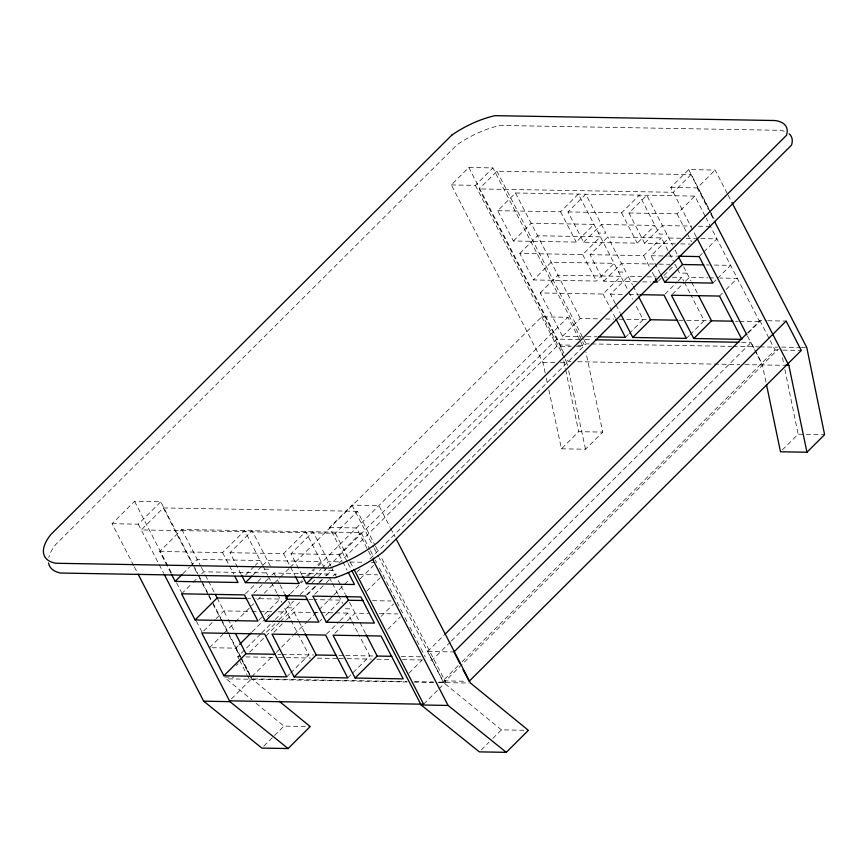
<?xml version="1.0" encoding="UTF-8"?>
<svg xmlns="http://www.w3.org/2000/svg" width="868" height="868" viewBox="0 0 868 868"><rect width="100%" height="100%" fill="white"/><g stroke="black" fill="none" stroke-linecap="round" stroke-linejoin="round"><path stroke-width="0.65" stroke-dasharray="4.34 3.25" d="M545.18 372.882L542.934 362.412L451.327 184.927L468.818 167.502L492.872 167.915L582.005 340.603M133.737 565.676L112.07 523.708L134.529 501.335L160.754 501.791L192.935 564.157M451.327 184.927L475.382 185.34L492.872 167.915M112.07 523.708L138.294 524.163L160.754 501.791M563.994 353.287L479.158 188.92L496.941 171.202L691.058 174.587L710.241 211.749M357.464 511.306L163.347 507.932L141.267 529.925L335.384 533.299L357.464 511.306L374.857 545.006M513.368 240.989L531.151 223.282L594.016 224.378L576.233 242.085L513.368 240.989L497.733 210.685L515.505 192.978L694.834 196.103L705.662 217.076M170.844 573.01L159.723 551.473L181.803 529.48L361.131 532.605L369.779 549.357M182.844 573.737L189.56 567.043M190.526 566.088L197.242 559.393L260.107 560.489L255.311 565.274M497.733 210.685L560.598 211.781L578.37 194.074L628.269 290.758M519.802 253.467L537.585 235.749L600.45 236.845L582.667 254.552L519.802 253.467L533.484 279.952L596.338 281.048L614.121 263.34L551.256 262.244L533.484 279.952M159.723 551.473L222.588 552.569L244.667 530.576L262.342 564.818M181.586 593.82L192.143 583.307M193.097 582.352L197.904 577.567M201.745 573.737L203.665 571.828L266.53 572.923L264.61 574.833M583.632 242.215L601.405 224.508L655.004 225.441L637.22 243.148L583.632 242.215L567.987 211.911L585.77 194.204L605.875 233.166L598.486 233.036M241.098 574.236L229.987 552.699L252.067 530.706L270.859 567.108M245.709 574.833L254.346 566.229M253.109 574.963L261.745 566.359M262.7 565.404L267.507 560.62L321.106 561.553L314.379 568.247M540.178 292.939L557.961 275.232L620.826 276.328L603.043 294.035L540.178 292.939L562.529 336.231L581.245 336.556M567.987 211.911L621.586 212.844L639.358 195.137L659.474 234.1L666.863 234.219M203.676 630.993L215.199 619.513M216.154 618.558L223.835 610.909L250.581 611.376M229.987 552.699L283.586 553.632L305.666 531.639L323.33 565.882M245.405 593.962L256.928 582.482M257.883 581.527L260.769 578.663M675.337 243.81L644.62 243.279L628.985 212.975L646.758 195.267L672.57 245.264M637.231 281.753L603.737 281.178L590.066 254.682L607.839 236.975L661.438 237.908L673.253 260.791M302.097 575.3L290.975 553.762L313.055 531.769L330.73 566.012M253.76 593.137L264.317 582.612M265.282 581.658L271.044 575.918M271.999 574.963L273.919 573.054L327.518 573.987L328.744 576.363M696.169 236.649L670.78 187.445L688.704 169.585L715.167 170.052L727.547 194.031M347.471 562.269L329.525 527.484L351.985 505.122L378.925 505.588L390.068 527.18M209.513 647.702L222.957 634.313M223.922 633.358L234.479 622.833M235.434 621.879L253.684 603.705M257.525 599.886L260.4 597.01M264.241 593.191L272.877 584.576M273.843 583.621L279.604 577.882M280.559 576.927L289.207 568.323M290.162 567.368L541.697 316.809L567.954 317.265L579.477 339.594M691.058 174.587L673.275 192.295L479.158 188.92M258.903 620.099L263.698 615.314M264.653 614.36L280.017 599.061L255.941 598.638M299.026 583.546L302.856 579.715M306.697 575.896L313.424 569.202M670.78 187.445L697.243 187.911L715.167 170.052M603.737 281.178L621.521 263.471L653.669 264.024M212.139 647.745L235.77 648.157L238.657 645.282M252.089 631.893L263.612 620.425M267.452 616.595L269.373 614.685M290.498 593.647L302.975 581.213M307.782 576.428L314.498 569.734M318.339 565.914L567.954 317.265M644.62 243.279L662.403 225.571L691.774 226.081M628.985 212.975L677.051 213.81L694.834 196.103M314.097 576.026L320.813 569.332M321.778 568.377L328.495 561.683L341.851 561.911M290.975 553.762L339.052 554.598L361.131 532.605M238.982 659.137L237.756 656.772L260.812 633.803M261.767 632.848L274.255 620.414M275.221 619.448L293.471 601.274M300.198 594.58L310.766 584.045M311.721 583.09L317.482 577.35M318.447 576.395L327.095 567.78M328.05 566.826L556.67 339.095L579.629 339.496M562.529 336.231L580.301 318.523L600.363 318.871M590.066 254.682L643.665 255.615L661.438 237.908M266.541 632.088L278.053 620.609M279.019 619.654L286.7 612.005L277.337 611.842M306.393 595.025L317.916 583.546M318.881 582.591L321.757 579.726M325.598 575.896L327.518 573.987M236.194 665.593L238.114 663.684M249.637 652.204L279.398 622.562M280.364 621.607L300.523 601.524M307.239 594.83L315.887 586.215M319.728 582.395L322.603 579.52M326.444 575.701L332.205 569.961M338.921 563.267L556.865 346.18L571.296 346.43M615.412 303.778L610.443 294.165L628.215 276.458L641.615 276.686M660.374 273.811L651.054 255.745L668.837 238.038L680.848 238.244M273.93 632.219L285.453 620.739M286.418 619.785L294.089 612.135L319.554 612.58M314.759 594.189L325.316 583.676M326.27 582.721L329.156 579.846M332.997 576.026L334.918 574.117L338.921 574.182M251.894 676.573L275.286 653.398M276.252 652.443L293.178 635.452M294.133 634.486L306.99 621.824M307.945 620.87L318.133 610.584M319.099 609.629L332.921 595.99M333.887 595.025L349.815 579.021M356.932 572.066L360.784 568.236M369.985 558.938L586.052 343.847L590.088 343.923M231.409 698.924L251.568 678.841L406.593 681.543M658.269 281.178L662.946 276.512M663.879 275.579L675.109 264.404L676.79 267.648M360.253 578.772L373.685 565.383M319.891 621.163L321.811 619.253M325.652 615.423L341.005 600.124L314.216 599.658M699.131 256.581L702.874 252.859M703.807 251.926L716.903 238.874L700.888 238.591M366.665 591.206L380.108 577.817M664.975 294.165L677.138 282.046M678.071 281.113L681.814 277.38L683.68 280.993M326.574 634.107L339.052 621.672M340.006 620.718L347.688 613.068L351.377 620.208M625.394 337.326L628.193 334.527M629.137 333.594L643.166 319.619L635.094 303.984M286.744 676.856L289.619 673.991M290.574 673.036L308.824 654.863L297.757 633.434M672.364 294.295L684.537 282.176M685.47 281.243L689.214 277.51L707.908 277.836M334.929 633.271L346.44 621.803M347.406 620.848L355.088 613.199L368.433 613.426M712.802 283.076L716.545 279.344M717.478 278.411L730.585 265.358L710.556 265.011M381.117 616.389L393.595 603.954M548.836 389.906L561.477 448.821L578.685 431.678L602.739 432.09L585.867 351.974M263.807 746.176L283.977 726.093L310.201 726.549M719.507 296.064L722.317 293.265M726.06 289.532L737.279 278.346L719.919 278.053M387.801 629.333L400.278 616.898M686.382 338.39L689.192 335.591M690.125 334.657L704.154 320.672L691.123 295.424M347.732 677.919L369.811 655.926L358.744 634.497M561.477 448.821L585.531 449.233L602.739 432.09M755.355 350.759L762.679 364.94L443.754 682.617L427.696 651.499L444.015 635.235M747.391 333.041L759.88 320.607L766.444 320.726M748.4 332.824L759.63 321.637L706.259 218.248M408.958 673.145L422.401 659.756M450.416 641.973L432.166 660.147L428.108 660.081M451.371 641.018L751.08 342.48L754.737 349.576M458.217 665.561L442.854 680.859L466.485 681.271M462.058 661.741L775.037 349.978L781.601 350.097M765.956 382.039L762.386 364.94L778.292 349.088M423.606 704.208L438.004 689.865M438.958 688.91L445.685 682.215L381.074 557.039M481.263 749.963L488.944 742.314M492.785 738.484L501.422 729.869L528.373 730.346M782.35 449.917L798.137 434.195L824.6 434.662M698.458 226.19L710.469 226.407M686.197 238.342L695.539 238.505M680.675 243.908L690.027 244.071M651.054 255.745L667.08 256.027M668.414 256.049L676.432 256.19M659.029 264.122L669.749 264.306M706.541 264.946L709.21 264.99M618.591 271.999L625.991 272.129L607.839 236.975M686.979 273.181L679.579 273.062L677.344 268.733M646.975 276.784L656.36 276.946M664.4 277.087L667.08 277.131M672.44 277.217L681.814 277.38M709.243 277.858L714.581 277.955M642.591 281.85L650.631 281.991M610.443 294.165L623.842 294.393M629.202 294.491L638.577 294.653M767.757 320.748L786.137 321.062M605.712 318.968L613.741 319.099M619.09 319.196L650.566 319.739M678.7 320.238L685.405 320.346M686.74 320.368L711.554 320.802M735.587 321.225L738.267 321.269M739.601 321.29L759.63 321.637M586.605 336.654L597.303 336.838M585.021 339.594L591.781 339.703M741.63 342.317L751.08 342.48M781.634 347.102L800.166 347.417M801.49 347.45L805.461 347.515M591.444 343.945L731.637 346.386M732.983 346.408L758.599 346.853M759.945 346.874L777.468 347.178M468.818 167.502L560.424 344.987L572.457 345.193M577.806 345.29L584.49 345.41L582.634 341.808M576.547 346.527L583.112 346.636L580.084 340.766M782.914 350.119L801.294 350.433M570.97 361.609L568.269 361.555L566.413 357.963M577.708 361.728L739.72 364.538M744.863 364.636L783.554 365.309M542.934 362.412L554.967 362.618M560.305 362.716L566.988 362.835L567.553 365.45M329.525 527.484L356.477 527.961L371.949 557.94M349.858 562.052L364.549 562.312M371.233 562.421L375.236 562.497M264.577 569.148L271.977 569.278M332.965 570.341L325.565 570.211L323.894 566.967M358.951 574.529L377.645 574.855M247.912 598.508L250.592 598.551M308.856 599.56L312.871 599.636M372.437 600.667L391.132 600.992M345.475 608.783L352.875 608.913M251.926 611.398L258.61 611.517M259.944 611.539L271.988 611.745M320.889 612.602L334.288 612.83M335.634 612.851L347.688 613.068M379.121 613.611L397.815 613.936M427.696 651.499L453.953 651.955M278.053 654.331L280.733 654.374M282.067 654.396L313.749 654.949M338.997 655.383L344.346 655.481M345.692 655.503L377.2 656.056M401.244 656.468L421.273 656.816M237.756 656.772L240.458 656.816M245.861 656.913L276.903 657.456M278.259 657.477L285.008 657.597M286.353 657.619L310.657 658.042M317.406 658.15L337.663 658.508M339.008 658.53L345.757 658.649M347.113 658.671L371.406 659.094M376.81 659.192L390.307 659.42M402.459 659.637L422.716 659.984M224.671 677.073L233.861 677.224M414.676 681.684L433.544 682.009M438.937 682.107L445.685 682.215M407.309 681.977L226.136 678.83L251.959 699.923M414.058 682.096L437.005 682.498M438.351 682.519L469.187 683.062M501.422 729.869L443.591 682.606L379.218 557.885M277.152 699.543L252.36 679.286L250.505 675.684M256.082 703.308L283.977 726.093M728.165 195.235L731.268 201.224M688.704 169.585L709.134 209.166M709.753 210.36L714.082 218.758M710.859 212.953L713.952 218.942M697.243 187.911L708.386 209.492M710.859 214.287L713.952 220.288M759.88 320.607L769.58 339.41M770.187 340.581L775.037 349.978M747.532 336.155L762.386 364.94M677.051 213.81L686.675 232.461M687.282 233.622L691.492 241.781M675.054 250.082L677.539 254.899M683.626 266.693L691.069 281.124M691.698 282.328L697.905 294.35M684.299 282.198L690.505 294.219M621.586 212.844L637.22 243.148M643.665 255.615L649.872 267.659M652.367 272.476L654.852 277.293M628.215 276.458L632.566 284.867M633.184 286.071L638.154 295.695M628.888 291.952L632.62 299.167M616.03 304.983L620.37 313.402M560.598 211.781L576.233 242.085M582.667 254.552L596.338 281.048M603.043 294.035L615.455 318.079M515.505 192.978L580.301 318.523M496.941 171.202L582.949 337.858M583.567 339.052L586.052 343.847M475.382 185.34L564.515 358.028M565.133 359.233L566.988 362.835M541.697 316.809L556.865 346.18M390.687 528.373L395.016 536.771M375.486 546.211L378.589 552.222M351.985 505.122L373.641 547.1M374.26 548.294L378.6 556.692M370.397 550.551L374.716 558.927M375.334 560.12L376.571 562.518M379.49 568.171L382.397 573.824M382.983 574.952L396.481 601.09M397.088 602.262L403.153 614.034M404.998 617.604L407.461 622.367M409.913 627.13L420.362 647.365M420.98 648.559L425.277 656.892M335.384 533.299L349.674 560.978M350.292 562.182L353.406 568.204M348.101 563.462L351.193 569.462M339.052 554.598L342.133 560.576M342.751 561.78L347.081 570.157M331.294 567.086L340.43 584.804M341.048 585.998L345.334 594.309M349.522 602.414L359.385 621.531M360.003 622.714L365.526 633.434M329.352 577.545L331.815 582.298M332.422 583.491L337.945 594.179M338.553 595.372L342.686 603.369M351.996 621.401L358.137 633.304M283.586 553.632L294.697 575.169M273.919 573.054L279.442 583.741M280.049 584.934L284.346 593.245M288.534 601.35L291.887 607.85L284.487 607.719L290.389 619.144M294.089 612.135L298.397 620.468M299.004 621.662L304.538 632.371M262.906 565.903L267.756 575.3M268.364 576.482L270.816 581.235M271.434 582.428L276.946 593.126M277.565 594.309L281.688 602.305M290.997 620.338L297.149 632.24M222.588 552.569L233.709 574.106M181.803 529.48L200.747 566.175M201.333 567.303L204.891 574.204M205.499 575.397L207.951 580.149M208.57 581.332L214.092 592.03M217.152 597.965L227.524 618.059M228.132 619.242L234.284 631.155M193.553 565.361L197.893 573.748M198.512 574.952L212.128 601.329M212.747 602.533L220.797 618.125M221.416 619.318L227.6 631.318M228.219 632.512L240.599 656.501M241.217 657.694L249.886 674.49M235.77 648.157L240.013 656.382M240.62 657.553L249.724 675.174M163.347 507.932L198.761 576.536M199.38 577.741L201.864 582.547M202.494 583.752L208.081 594.591M208.7 595.795L212.432 603.01M213.051 604.215L221.741 621.065M222.371 622.269L239.763 655.969M242.248 660.787L251.568 678.841M239.59 660.32L246.913 674.501M247.521 675.684L249.355 679.232M134.529 501.335L171.669 573.292M176.616 582.884L181.564 592.486M196.428 621.26L201.994 632.056M138.294 524.163L163.672 573.336M134.356 566.88L137.448 572.88M568.681 370.69L585.531 449.233M546.308 378.123L547.708 384.665M560.424 344.987L562.638 355.489M563.744 360.752L565.404 368.629M565.686 369.942L578.685 431.678M782.469 357.638L783.826 364.234M784.9 369.518L798.137 434.195M784.216 131.22A49.617 20.496 -27.3 0 0 779.735 130.308L500.12 125.437A55.812 23.056 -27.3 0 0 456.926 144.837L55.856 544.334A58.959 24.358 -27.3 0 0 48.858 557.484"/><path stroke-width="1.3" d="M171.463 574.215L175.162 581.386L181.889 574.692M195.072 619.958L257.937 621.054L244.451 594.916L181.586 593.82L195.072 619.958L217.152 597.965L246.577 598.475M241.716 575.43L245.427 582.612L252.143 575.918M239.611 644.327L251.134 632.859M285.691 598.432L289.532 594.602M265.337 621.184L318.925 622.117L305.438 595.98L251.839 595.047L265.337 621.184L287.416 599.191L307.511 599.538M302.715 576.493L306.415 583.676L313.142 576.981M223.879 675.76L286.744 676.856L264.621 633.998L201.756 632.902L223.879 675.76L245.959 653.767L275.384 654.277M661.004 275.015L664.725 282.241L682.508 264.523L703.872 264.903M326.325 622.247L374.401 623.083L360.904 596.945L312.838 596.11L326.325 622.247L348.404 600.255L363.095 600.504M620.989 314.607L632.783 337.457L650.566 319.739L677.365 320.205M294.133 676.986L347.732 677.919L325.608 635.061L272.01 634.128L294.133 676.986L316.212 654.993L336.317 655.34M693.782 338.509L741.847 339.345L719.507 296.064L671.431 295.228L693.782 338.509L711.554 320.802L732.918 321.171M355.12 678.049L403.197 678.885L381.074 636.027L333.008 635.192L355.12 678.049L377.2 656.056L391.891 656.306M138.066 574.073L203.676 701.192L261.886 748.097L288.111 748.552L310.201 726.549L279.214 701.225M444.969 634.28L746.437 333.996M453.953 651.955L786.137 321.062L801.294 350.433L469.111 681.326L463.045 669.575M766.498 384.665L780.495 451.772L806.958 452.228L824.6 434.662L806.784 347.536L731.887 202.428M351.811 570.667L421.132 704.979L479.342 751.872L506.283 752.339L528.373 730.346L470.532 683.083L396.264 539.169M679.101 256.234L699.131 256.581L712.802 283.076L664.725 282.241M653.311 282.035L657.336 282.111L655.47 278.498M639.922 294.675L664.042 295.098L686.382 338.39L632.783 337.457M598.638 336.86L625.394 337.326L616.085 319.283M595.828 339.779L738.928 342.263M784.878 365.33L788.849 365.395L806.958 452.228M175.162 581.386L238.027 582.482L234.946 576.504M245.427 582.612L299.026 583.546L295.315 576.363M306.415 583.676L354.491 584.511L348.318 572.544M229.488 700.834L423.606 704.208L354.025 569.408M203.676 701.192L229.911 701.648L288.111 748.552M421.132 704.979L448.083 705.445L506.283 752.339M714.57 221.481L788.849 365.395M696.776 237.81L746.914 334.961M678.158 256.103L682.508 264.523M698.523 295.554L711.554 320.802M638.772 296.899L650.566 319.739M454.55 653.127L460.007 663.695M372.567 559.133L448.083 705.445M345.952 595.502L348.404 600.255M366.144 634.627L377.2 656.056M284.964 594.439L287.416 599.191M305.156 633.564L316.212 654.993M215.318 594.406L217.152 597.965M235.51 633.531L245.959 653.767M164.258 574.453L229.911 701.648M789.196 133.867A49.617 20.496 -27.3 0 1 791.518 145.14L382.994 552.059A72.131 29.805 -27.3 0 1 334.983 577.817L60.727 573.043A58.959 24.358 -27.3 0 1 48.608 563.039M451.87 135.061L50.811 534.558A58.959 24.358 -27.3 0 0 55.682 563.256L329.927 568.03A72.131 29.805 -27.3 0 0 377.949 542.283L786.462 135.354A49.617 20.496 -27.3 0 0 774.679 120.522L495.064 115.661A55.812 23.056 -27.3 0 0 451.87 135.061"/></g></svg>
